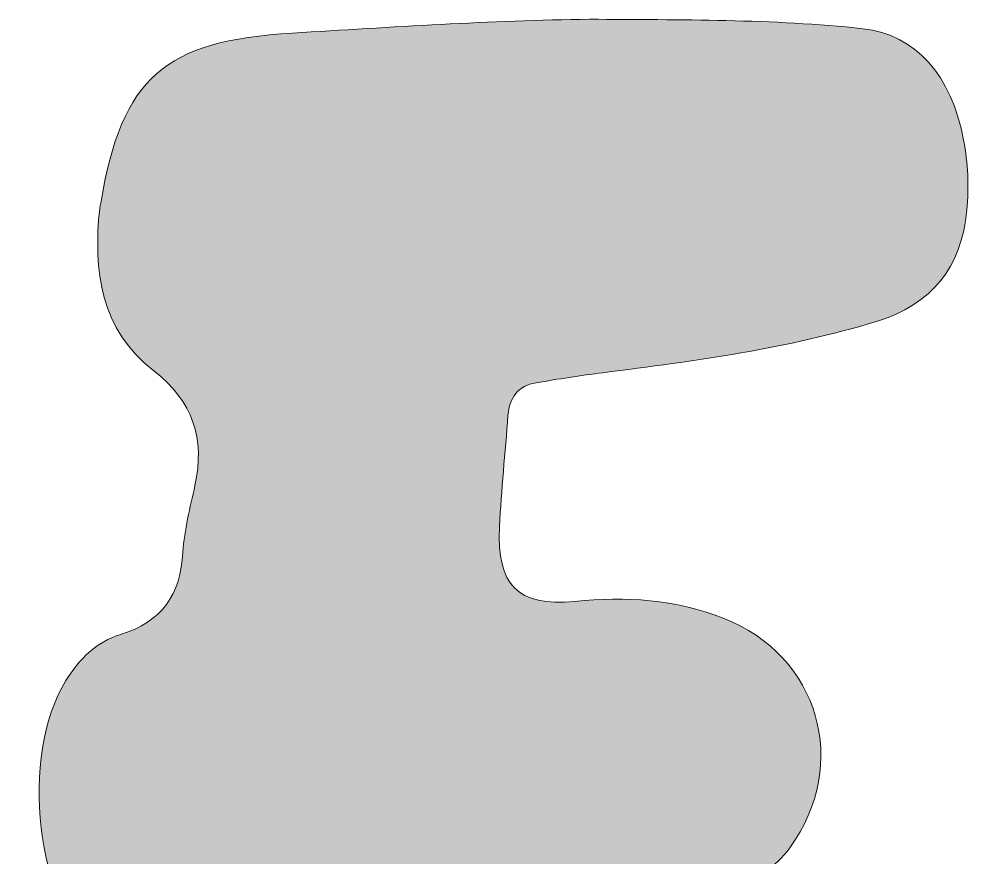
# Model space of a CAD drawing. Extents: x 430 to 1548, y -1476 to -604.
# Drawn here: x 1114.1 to 1217.2, y -1096.7 to -1005.7 of the extents above; entities that cross this region are included whole.
import ezdxf

# ---------------------------------------------------------------- set-up
doc = ezdxf.new("R2010")
doc.units = 0
doc.header["$MEASUREMENT"] = 0
doc.layers.add('katman 1', color=7, linetype='Continuous')

# ---------------------------------------------------------------- blocks, each defined once
blk = doc.blocks.new('block 2')
at = {"layer": 'katman 1', "true_color": 0xffffff}
h = blk.add_hatch(color=7, dxfattribs=at)
h.dxf.hatch_style = 2
edge = h.paths.add_edge_path()
edge.add_spline(control_points=[(1176.03, -1005.68), (1185.92, -1005.76), (1195.83, -1005.65), (1205.69, -1006.71), (1211.44, -1007.32), (1215.31, -1011.8), (1216.62, -1018.8), (1217.09, -1021.31), (1217.21, -1023.86), (1216.97, -1026.42), (1216.41, -1032.64), (1213.17, -1036.66), (1207.17, -1038.5), (1197.47, -1041.45), (1187.49, -1042.8), (1177.48, -1044.07), (1175.05, -1044.38), (1172.63, -1044.75), (1170.22, -1045.16), (1168.26, -1045.49), (1167.33, -1046.77), (1167.18, -1048.69), (1166.88, -1052.74), (1166.46, -1056.77), (1166.26, -1060.82), (1165.96, -1067.11), (1168.19, -1069.5), (1174.42, -1068.9), (1179.98, -1068.35), (1185.32, -1068.68), (1190.52, -1070.71), (1200.94, -1074.78), (1204.35, -1086.54), (1197.76, -1095.68), (1196.21, -1097.82), (1194.12, -1099.13), (1191.52, -1099.76), (1184.1, -1101.54), (1176.71, -1103.43), (1169.31, -1105.28), (1165.55, -1106.22), (1165.02, -1106.88), (1164.91, -1110.65), (1164.66, -1119.61), (1164.41, -1128.56), (1164.15, -1137.52), (1164.15, -1137.8), (1164.15, -1138.08), (1164.15, -1138.37), (1164.14, -1142.88), (1165.32, -1143.88), (1169.86, -1143.04), (1174.05, -1142.26), (1178.26, -1141.83), (1182.52, -1142.1), (1185.45, -1142.29), (1188.31, -1142.85), (1191.02, -1144.03), (1198.64, -1147.33), (1201.28, -1154.76), (1196.3, -1161.37), (1186.81, -1173.99), (1174.42, -1182.43), (1158.08, -1182.19), (1142.94, -1181.96), (1134.94, -1177.57), (1128.5, -1163.83), (1127.04, -1160.72), (1126.71, -1157.09), (1125.5, -1153.85), (1122.67, -1146.28), (1123.47, -1138.44), (1123.43, -1130.66), (1123.4, -1124.8), (1124.54, -1119.06), (1125.05, -1113.25), (1125.24, -1111.1), (1124.26, -1109.7), (1122.85, -1108.33), (1115.96, -1101.61), (1114.12, -1085.76), (1119.21, -1077.51), (1120.64, -1075.18), (1122.54, -1073.29), (1125.13, -1072.5), (1129.65, -1071.12), (1131.64, -1068.15), (1131.91, -1063.55), (1132.05, -1061.13), (1132.69, -1058.72), (1133.21, -1056.33), (1134.32, -1051.23), (1133.02, -1047.17), (1128.74, -1043.87), (1122.93, -1039.39), (1122.19, -1032.99), (1122.87, -1026.23), (1122.89, -1026.04), (1122.95, -1025.86), (1122.98, -1025.67), (1125.3, -1011.94), (1129.85, -1008.03), (1143.81, -1007.19), (1154.54, -1006.54), (1165.27, -1005.83), (1176.03, -1005.68)], knot_values=[0, 0, 0, 0, 1, 1, 1, 2, 2, 2, 3, 3, 3, 4, 4, 4, 5, 5, 5, 6, 6, 6, 7, 7, 7, 8, 8, 8, 9, 9, 9, 10, 10, 10, 11, 11, 11, 12, 12, 12, 13, 13, 13, 14, 14, 14, 15, 15, 15, 16, 16, 16, 17, 17, 17, 18, 18, 18, 19, 19, 19, 20, 20, 20, 21, 21, 21, 22, 22, 22, 23, 23, 23, 24, 24, 24, 25, 25, 25, 26, 26, 26, 27, 27, 27, 28, 28, 28, 29, 29, 29, 30, 30, 30, 31, 31, 31, 32, 32, 32, 33, 33, 33, 34, 34, 34, 35, 35, 35, 35], degree=3, periodic=1)
at = {"layer": 'katman 1', "lineweight": 0}
blk.add_open_spline([(1176.03, -1005.68), (1185.92, -1005.76), (1195.83, -1005.65), (1205.69, -1006.71), (1211.44, -1007.32), (1215.31, -1011.8), (1216.62, -1018.8), (1217.09, -1021.31), (1217.21, -1023.86), (1216.97, -1026.42), (1216.41, -1032.64), (1213.17, -1036.66), (1207.17, -1038.5), (1197.47, -1041.45), (1187.49, -1042.8), (1177.48, -1044.07), (1175.05, -1044.38), (1172.63, -1044.75), (1170.22, -1045.16), (1168.26, -1045.49), (1167.33, -1046.77), (1167.18, -1048.69), (1166.88, -1052.74), (1166.46, -1056.77), (1166.26, -1060.82), (1165.96, -1067.11), (1168.19, -1069.5), (1174.42, -1068.9), (1179.98, -1068.35), (1185.32, -1068.68), (1190.52, -1070.71), (1200.94, -1074.78), (1204.35, -1086.54), (1197.76, -1095.68), (1196.21, -1097.82), (1194.12, -1099.13), (1191.52, -1099.76), (1184.1, -1101.54), (1176.71, -1103.43), (1169.31, -1105.28), (1165.55, -1106.22), (1165.02, -1106.88), (1164.91, -1110.65), (1164.66, -1119.61), (1164.41, -1128.56), (1164.15, -1137.52), (1164.15, -1137.8), (1164.15, -1138.08), (1164.15, -1138.37), (1164.14, -1142.88), (1165.32, -1143.88), (1169.86, -1143.04), (1174.05, -1142.26), (1178.26, -1141.83), (1182.52, -1142.1), (1185.45, -1142.29), (1188.31, -1142.85), (1191.02, -1144.03), (1198.64, -1147.33), (1201.28, -1154.76), (1196.3, -1161.37), (1186.81, -1173.99), (1174.42, -1182.43), (1158.08, -1182.19), (1142.94, -1181.96), (1134.94, -1177.57), (1128.5, -1163.83), (1127.04, -1160.72), (1126.71, -1157.09), (1125.5, -1153.85), (1122.67, -1146.28), (1123.47, -1138.44), (1123.43, -1130.66), (1123.4, -1124.8), (1124.54, -1119.06), (1125.05, -1113.25), (1125.24, -1111.1), (1124.26, -1109.7), (1122.85, -1108.33), (1115.96, -1101.61), (1114.12, -1085.76), (1119.21, -1077.51), (1120.64, -1075.18), (1122.54, -1073.29), (1125.13, -1072.5), (1129.65, -1071.12), (1131.64, -1068.15), (1131.91, -1063.55), (1132.05, -1061.13), (1132.69, -1058.72), (1133.21, -1056.33), (1134.32, -1051.23), (1133.02, -1047.17), (1128.74, -1043.87), (1122.93, -1039.39), (1122.19, -1032.99), (1122.87, -1026.23), (1122.89, -1026.04), (1122.95, -1025.86), (1122.98, -1025.67), (1125.3, -1011.94), (1129.85, -1008.03), (1143.81, -1007.19), (1154.54, -1006.54), (1165.27, -1005.83), (1176.03, -1005.68)], degree=3, knots=[0, 0, 0, 0, 1, 1, 1, 2, 2, 2, 3, 3, 3, 4, 4, 4, 5, 5, 5, 6, 6, 6, 7, 7, 7, 8, 8, 8, 9, 9, 9, 10, 10, 10, 11, 11, 11, 12, 12, 12, 13, 13, 13, 14, 14, 14, 15, 15, 15, 16, 16, 16, 17, 17, 17, 18, 18, 18, 19, 19, 19, 20, 20, 20, 21, 21, 21, 22, 22, 22, 23, 23, 23, 24, 24, 24, 25, 25, 25, 26, 26, 26, 27, 27, 27, 28, 28, 28, 29, 29, 29, 30, 30, 30, 31, 31, 31, 32, 32, 32, 33, 33, 33, 34, 34, 34, 35, 35, 35, 35], dxfattribs=at)

msp = doc.modelspace()

# ---------------------------------------------------------------- block references
at = {"layer": 'katman 1'}
msp.add_blockref('block 2', (0, 0), dxfattribs=at)

doc.saveas('drawing.dxf')
